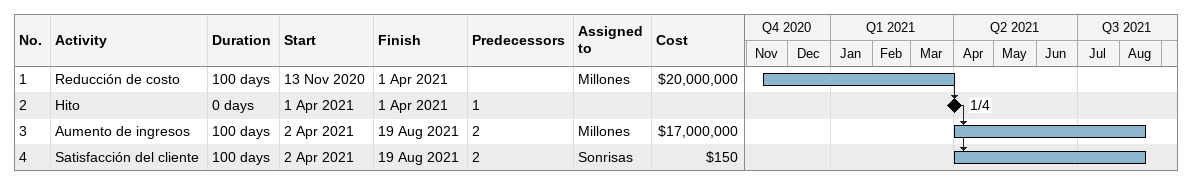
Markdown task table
| ID | Task | Duration | Start | Finish | Predecessors | Resources | Cost ($) |
|---|---|---|---|---|---|---|---|
| 1 | Reducción de costo | 100d | 2020-11-13 | 2021-04-01 |  | Millones | 20000000 |
| 2 | Hito | 0d | 2021-04-01 | 2021-04-01 | 1 |  |  |
| 3 | Aumento de ingresos | 100d | 2021-04-02 | 2021-08-19 | 2 | Millones | 17000000 |
| 4 | Satisfacción del cliente | 100d | 2021-04-02 | 2021-08-19 | 2 | Sonrisas | 150 |
